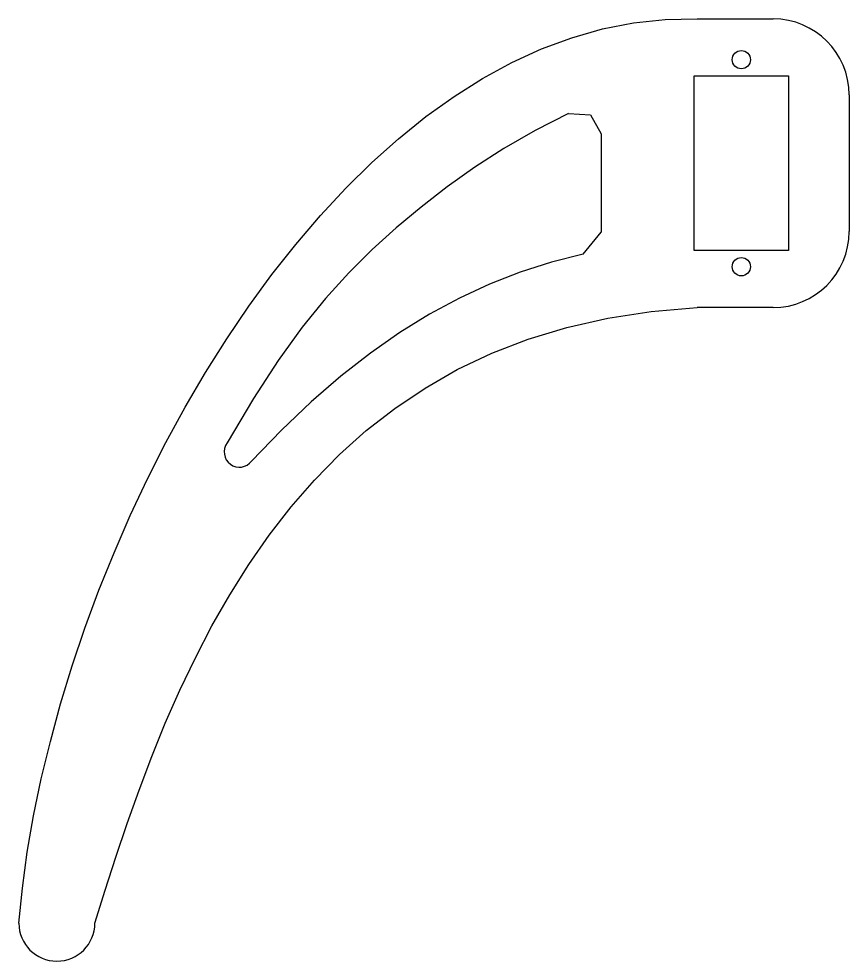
# Model space of a CAD drawing. Extents: x -95 to 14, y -105 to 19.
import ezdxf

# ---------------------------------------------------------------- set-up
doc = ezdxf.new("R2010")
doc.units = 0
doc.layers.get('0').update_dxf_attribs({"linetype": 'continuous'})

# ---------------------------------------------------------------- blocks, each defined once
blk = doc.blocks.new('FILLET001')
at = {"color": 0}
for p, q in [((-5.82, 19), (4.18, 19)), ((-6.2, -11.5), (-6.2, 11.5)), ((-6.2, 11.5), (6.2, 11.5)), ((6.2, 11.5), (6.2, -11.5)), ((14.18, 9), (14.18, -9)), ((-18.44, 3.85), (-18.44, -9.05)), ((6.2, -11.5), (-6.2, -11.5)), ((4.18, -19), (-5.82, -19))]:
    blk.add_line(p, q, dxfattribs=at)
for points in [[(-95, -100), (-94.54, -95.39), (-93.89, -90.67), (-93.06, -85.87), (-92.05, -81), (-90.86, -76.08), (-89.51, -71.12), (-87.99, -66.14), (-86.31, -61.16), (-84.47, -56.19), (-82.48, -51.25), (-80.35, -46.35), (-78.07, -41.52), (-75.66, -36.76), (-73.12, -32.09), (-70.45, -27.53), (-67.65, -23.1), (-64.74, -18.8), (-61.72, -14.66), (-58.59, -10.68), (-55.35, -6.89), (-52.02, -3.3), (-48.59, 0.08), (-45.07, 3.23), (-41.46, 6.13), (-37.77, 8.78), (-34.01, 11.16), (-30.17, 13.25), (-26.26, 15.05), (-22.29, 16.52), (-18.26, 17.67), (-14.16, 18.48), (-10.01, 18.93), (-5.82, 19)], [(-22.74, 6.55), (-27.12, 4.3), (-31.21, 1.94), (-35.05, -0.53), (-38.67, -3.1), (-42.1, -5.76), (-45.37, -8.51), (-48.53, -11.36), (-51.6, -14.41), (-54.66, -17.78), (-57.73, -21.58), (-60.88, -25.94), (-64.16, -30.98), (-67.61, -36.81)], [(-22.74, 6.55), (-19.84, 6.39), (-18.44, 3.85)], [(-20.79, -11.98), (-18.44, -9.05)], [(-20.79, -11.98), (-24.97, -13.04), (-29.06, -14.34), (-33.09, -15.9), (-37.07, -17.74), (-41, -19.85), (-44.9, -22.27), (-48.78, -24.99), (-52.66, -28.03), (-56.55, -31.4), (-60.45, -35.12), (-64.39, -39.19)], [(-85, -100), (-83.66, -95.67), (-82.25, -91.3), (-80.77, -86.9), (-79.2, -82.48), (-77.52, -78.08), (-75.74, -73.7), (-73.83, -69.36), (-71.79, -65.08), (-69.61, -60.88), (-67.27, -56.78), (-64.76, -52.79), (-62.08, -48.94), (-59.2, -45.23), (-56.13, -41.69), (-52.84, -38.34), (-49.33, -35.19), (-45.58, -32.27), (-41.59, -29.58), (-37.34, -27.16), (-32.82, -25), (-28.03, -23.14), (-22.94, -21.6), (-17.55, -20.38), (-11.84, -19.51), (-5.82, -19)]]:
    blk.add_lwpolyline(points, dxfattribs=at)
for centre in [(0, 13.62), (0, -13.62)]:
    blk.add_circle(centre, 1.2, dxfattribs=at)
for centre, radius, start, end in [((4.18, 9), 10, 0, 90), ((4.18, -9), 10, -90, 0), ((-66, -38), 2, 143.5196, -36.4804), ((-90, -100), 5, 180, 0)]:
    blk.add_arc(centre, radius, start, end, dxfattribs=at)

msp = doc.modelspace()

# ---------------------------------------------------------------- block references
at = {"color": 0}
msp.add_blockref('FILLET001', (0, 0), dxfattribs=at)

doc.saveas('drawing.dxf')
